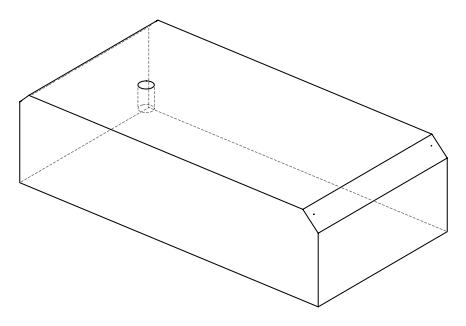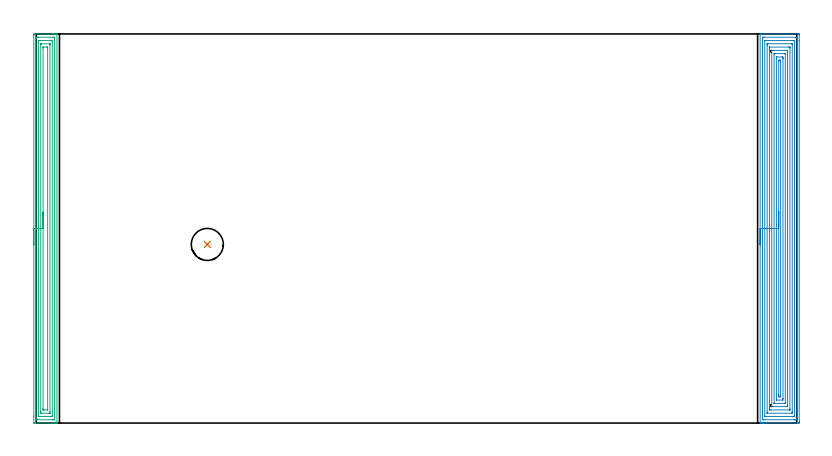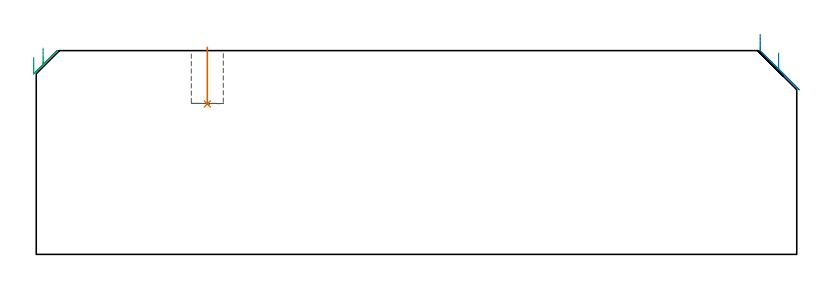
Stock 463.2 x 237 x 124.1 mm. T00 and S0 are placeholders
(PLAN: 3 operations, 1 tool changes, 27.3 min)
(1 INDEXABLE_INSERT_DRILL_BLIND_HOLE_FROM_SOLID | STEP1POCKET | NXT0302_010 | 0.14 min | 9619 mm3)
(2 AREA_MILL | FG_CHAMFER_SURFACE | UGT0205_001 | 17.37 min | 67118 mm3)
(3 AREA_MILL_1 | FG_CHAMFER_SURFACE_1 | UGT0205_001 | 9.8 min | 23561 mm3)
(TOOL NXT0302_010 | Index. Insert Drill 19.5mm [880-D1950L25-05] | D19.5 PA176 FL98 Z2)
(TOOL UGT0205_001 | Chamfer Mill 20 x 3 x 45 deg. | D20 FL50 Z2)
(OP 1 INDEXABLE_INSERT_DRILL_BLIND_HOLE_FROM_SOLID)
G17 G21 G94 G90
T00 M6
G54
G17 G0 G90 X104.2 Y108.8 S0 M3
G43 Z134.1 H1
G94 G81 G98 Z91.6 F250. R126.1
G80
M5
M2
(OP 2 AREA_MILL)
G17 G21 G94 G90
T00 M6
G54
G17 G0 G90 X440.9 Y108.5 S1061 M3
G43 Z134.1 H0
G94 G1 Y108.538 Z133.228 F250.
Y108.652 Z132.363
Y108.841 Z131.512
Y109.103 Z130.68
Y109.437 Z129.874
Y109.84 Z129.1
Y110.309 Z128.364
Y110.84 Z127.672
Y111.429 Z127.029
Y112.072 Z126.44
Y112.764 Z125.908
Y113.5 Z125.44
Y114.274 Z125.037
Y115.08 Z124.703
Y115.912 Z124.441
Y116.764 Z124.252
Y117.628 Z124.138
Y118.5 Z124.1
Y236.832
X440.901 Y236.994 Z124.089
X440.902 Y236.995
X441.234 Y237. Z123.765
X441.566 Z123.434
X442.227 Z122.768
X443.439 Z121.558
X443.989 Z121.005
X452.814 Z112.183
X464.254 Z100.743
X464.532 Y236.997 Z100.465
X464.692 Y236.99 Z100.306
X464.699 Y236.828 Z100.299
X464.7 Y236.386 Z100.3
Y232.709
Y1.055
X464.699 Y0.614 Z100.301
X464.695 Y0.167 Z100.303
X464.692 Y0.01 Z100.306
X464.254 Y0. Z100.743
X444.595 Z120.4
X443.989 Z121.005
X443.439 Z121.558
X443.108 Z121.888
X442.558 Z122.438
X442.227 Z122.768
X441.566 Z123.434
X441.235 Z123.764
X441.016 Y0.001 Z123.977
X440.902 Y0.005 Z124.089
X440.901 Y0.006
X440.9 Y0.168 Z124.1
Y118.5
X442.314 Z122.686
X442.315 Y234.511 Z122.685
X442.316 Y234.6 Z122.684
X442.325 Y234.99 Z122.675
X442.716 Y234.998 Z122.284
X443.108 Y234.999 Z121.892
X443.594 Y235. Z121.406
X462.492 Y234.999 Z102.508
X462.981 Y234.997 Z102.019
X463.189 Y234.99 Z101.811
X463.279 Y234.965 Z101.721
X463.284 Y234.689 Z101.716
X463.285 Y234.6 Z101.715
Y2.489
X463.284 Y2.4 Z101.716
X463.275 Y2.01 Z101.725
X462.884 Y2.002 Z102.116
X462.492 Y2.001 Z102.508
X462.006 Y2. Z102.994
X443.108 Y2.001 Z121.892
X442.619 Y2.003 Z122.381
X442.411 Y2.01 Z122.589
X442.321 Y2.035 Z122.679
X442.315 Y2.311 Z122.685
Y2.4
X442.314 Y118.5 Z122.686
X443.728 Z121.272
X443.729 Y232.814 Z121.271
X443.73 Y232.946 Z121.27
X443.733 Y232.977 Z121.267
X443.735 Y232.987 Z121.265
X443.745 Y232.99 Z121.255
X443.808 Y232.998 Z121.192
X443.989 Y232.999 Z121.011
X444.686 Y233. Z120.314
X461.611 Y232.999 Z103.389
X461.794 Y232.994 Z103.206
X461.846 Y232.99 Z103.154
X461.865 Y232.986 Z103.135
X461.867 Y232.971 Z103.133
X461.87 Y232.902 Z103.13
X461.871 Y232.814 Z103.129
Y232.549
Y4.186
X461.87 Y4.054 Z103.13
X461.867 Y4.023 Z103.133
X461.865 Y4.013 Z103.135
X461.855 Y4.01 Z103.145
X461.792 Y4.002 Z103.208
X461.611 Y4.001 Z103.389
X460.914 Y4. Z104.086
X443.989 Y4.001 Z121.011
X443.806 Y4.006 Z121.194
X443.754 Y4.01 Z121.246
X443.735 Y4.014 Z121.265
X443.733 Y4.029 Z121.267
X443.73 Y4.098 Z121.27
X443.729 Y4.186 Z121.271
X443.728 Y4.451 Z121.272
Y118.5
X445.143 Z119.857
Y230.134
X445.145 Y230.749 Z119.855
X445.148 Y230.956 Z119.852
X445.149 Y230.985 Z119.851
X445.166 Y230.99 Z119.834
X445.218 Y230.995 Z119.782
X445.324 Y230.998 Z119.676
X445.751 Y231. Z119.249
X460.279 Y230.999 Z104.721
X460.379 Y230.997 Z104.621
X460.429 Y230.993 Z104.571
X460.449 Y230.99 Z104.551
X460.45 Y230.977 Z104.55
X460.454 Y230.871 Z104.546
X460.457 Y230.411 Z104.543
Y6.866
X460.455 Y6.251 Z104.545
X460.452 Y6.044 Z104.548
X460.451 Y6.015 Z104.549
X460.434 Y6.01 Z104.566
X460.382 Y6.005 Z104.618
X460.276 Y6.002 Z104.724
X459.849 Y6. Z105.151
X445.321 Y6.001 Z119.679
X445.221 Y6.003 Z119.779
X445.171 Y6.007 Z119.829
X445.151 Y6.01 Z119.849
X445.149 Y6.023 Z119.851
X445.146 Y6.129 Z119.854
X445.143 Y6.589 Z119.857
Y118.5
X446.557 Z118.443
Y228.502
X446.559 Y228.655 Z118.441
X446.564 Y228.96 Z118.436
X446.568 Y228.992 Z118.432
X446.573 Y228.995 Z118.427
X446.592 Y228.998 Z118.408
X446.633 Y229. Z118.367
X446.871 Z118.129
X458.325 Z106.675
X458.967 Y228.997 Z106.033
X459.01 Y228.994 Z105.99
X459.028 Y228.991 Z105.972
X459.036 Y228.884 Z105.964
X459.041 Y228.578 Z105.959
X459.043 Y228.425 Z105.957
Y8.498
X459.041 Y8.345 Z105.959
X459.036 Y8.039 Z105.964
X459.032 Y8.008 Z105.968
X459.027 Y8.005 Z105.973
X459.008 Y8.002 Z105.992
X458.967 Y8. Z106.033
X458.729 Z106.271
X447.275 Z117.725
X446.633 Y8.003 Z118.367
X446.59 Y8.006 Z118.41
X446.572 Y8.009 Z118.428
X446.564 Y8.116 Z118.436
X446.559 Y8.422 Z118.441
X446.557 Y8.575 Z118.443
Y118.5
X447.971 Z117.029
X447.972 Y226.098 Z117.028
X447.974 Y226.562 Z117.026
X447.978 Y226.984 Z117.022
X448.395 Y226.993 Z116.605
X448.844 Y226.999 Z116.156
X456.774 Z108.226
X457.205 Y226.992 Z107.795
X457.622 Y226.982 Z107.378
X457.626 Y226.562 Z107.374
X457.628 Y226.133 Z107.372
Y10.902
X457.626 Y10.438 Z107.374
X457.622 Y10.016 Z107.378
X457.205 Y10.007 Z107.795
X456.756 Y10.001 Z108.244
X448.826 Z116.174
X448.395 Y10.008 Z116.605
X447.978 Y10.018 Z117.022
X447.974 Y10.438 Z117.026
X447.972 Y10.867 Z117.028
X447.971 Y118.5 Z117.029
X449.385 Z115.615
X449.386 Y224.776 Z115.614
X449.39 Y224.97 Z115.61
X449.391 Y224.986 Z115.609
X449.45 Y224.993 Z115.55
X449.567 Y224.998 Z115.433
X450.157 Y225. Z114.843
X456.172 Y224.999 Z108.828
X456.192 Y224.996 Z108.808
X456.208 Y224.99 Z108.792
X456.211 Y224.962 Z108.789
X456.214 Y224.888 Z108.786
Y12.224
X456.21 Y12.03 Z108.79
X456.209 Y12.014 Z108.791
X456.15 Y12.007 Z108.85
X456.033 Y12.002 Z108.967
X455.885 Y12. Z109.115
X455.664 Z109.336
X449.428 Y12.001 Z115.572
X449.408 Y12.004 Z115.592
X449.392 Y12.01 Z115.608
X449.389 Y12.038 Z115.611
X449.386 Y12.112 Z115.614
X449.385 Y118.5 Z115.615
X450.8 Z114.2
Y222.097
X450.801 Y222.337 Z114.199
X450.807 Y222.99 Z114.193
X451.028 Y223. Z113.972
X451.038 Z113.962
X454.552 Z110.448
X454.562 Z110.438
X454.793 Y222.99 Z110.207
X454.797 Y222.751 Z110.203
X454.8 Y222.097 Z110.2
Y221.855
Y14.903
X454.799 Y14.663 Z110.201
X454.793 Y14.01 Z110.207
X454.572 Y14. Z110.428
X454.562 Z110.438
X451.048 Z113.952
X451.038 Y14.001 Z113.962
X450.807 Y14.01 Z114.193
X450.803 Y14.249 Z114.197
X450.8 Y14.903 Z114.2
Y15.145
Y118.5
X452.214 Z112.786
X452.215 Y220.311 Z112.785
X452.218 Y220.9 Z112.782
X452.22 Y220.981 Z112.78
X452.29 Y220.99 Z112.71
X452.46 Y220.995 Z112.54
X452.8 Y220.999 Z112.2
X453.001 Y221. Z111.999
X453.217 Y220.998 Z111.783
X453.324 Y220.994 Z111.676
X453.373 Y220.99 Z111.627
X453.379 Y220.961 Z111.621
X453.384 Y220.612 Z111.616
X453.386 Y220.311 Z111.614
Y219.716
X453.385 Y16.69 Z111.615
X453.382 Y16.1 Z111.618
X453.38 Y16.019 Z111.62
X453.31 Y16.01 Z111.69
X453.14 Y16.005 Z111.86
X452.8 Y16.001 Z112.2
X452.599 Y16. Z112.401
X452.383 Y16.003 Z112.617
X452.276 Y16.006 Z112.724
X452.227 Y16.01 Z112.773
X452.221 Y16.039 Z112.779
X452.216 Y16.389 Z112.784
X452.214 Y16.69 Z112.786
Y17.284
Y118.5
Y119.372 Z112.824
Y120.237 Z112.938
Y121.088 Z113.127
Y121.92 Z113.389
Y122.726 Z113.723
Y123.5 Z114.126
Y124.236 Z114.595
Y124.928 Z115.126
Y125.571 Z115.715
Y126.16 Z116.358
Y126.692 Z117.05
Y127.16 Z117.786
Y127.563 Z118.56
Y127.897 Z119.366
Y128.159 Z120.198
Y128.348 Z121.05
Y128.462 Z121.915
Y128.5 Z122.786
G0 Z134.1
M5
M2
(OP 3 AREA_MILL_1)
G17 G21 G94 G90
T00 M6
G54
G17 G0 G90 X-1.5 Y108.5 S1061 M3
G43 Z134.1 H0
Z120.
G94 G1 Y108.538 Z119.128 F250.
Y108.652 Z118.264
Y108.841 Z117.412
Y109.103 Z116.58
Y109.437 Z115.774
Y109.84 Z115.
Y110.309 Z114.264
Y110.84 Z113.572
Y111.429 Z112.929
Y112.072 Z112.34
Y112.764 Z111.808
Y113.5 Z111.34
Y114.274 Z110.937
Y115.08 Z110.603
Y115.912 Z110.341
Y116.764 Z110.152
Y117.628 Z110.038
Y118.5 Z110.
Y235.942
X-1.499 Y236.386 Z110.001
X-1.495 Y236.83 Z110.003
X-1.492 Y236.99 Z110.006
X-1.057 Y236.995 Z110.441
X-0.451 Y237. Z111.047
X9.514 Z121.008
X10.064 Z121.561
X10.395 Z121.891
X10.945 Z122.441
X11.276 Z122.771
X11.937 Z123.436
X12.267 Z123.767
X12.599 Y236.995 Z124.089
X12.6 Y236.832 Z124.1
Y0.164
X12.605 Y0.01 Z124.095
X12.599 Y0.008 Z124.09
X12.267 Y0. Z123.766
X11.937 Z123.436
X11.276 Z122.771
X10.064 Z121.561
X9.514 Z121.008
X-1.273 Z110.225
X-1.333 Y0.001 Z110.164
X-1.492 Y0.01 Z110.006
X-1.499 Y0.17 Z109.999
X-1.5 Y4.298 Z110.
Y118.5
X-0.086 Z111.414
X-0.085 Y234.508 Z111.415
X-0.084 Y234.6 Z111.416
X-0.078 Y234.99 Z111.422
X0.313 Y234.998 Z111.813
X0.705 Y234.999 Z112.205
X1.191 Y235. Z112.691
X10.395 Y234.999 Z121.895
X10.884 Y234.997 Z122.384
X11.09 Y234.99 Z122.59
X11.179 Y234.964 Z122.679
X11.184 Y234.692 Z122.684
X11.185 Y234.6 Z122.685
X11.186 Y233.798 Z122.686
X11.185 Y2.492 Z122.685
X11.184 Y2.4 Z122.684
X11.177 Y2.01 Z122.677
X10.787 Y2.002 Z122.287
X10.395 Y2.001 Z121.895
X9.909 Y2. Z121.409
X0.705 Y2.001 Z112.205
X0.216 Y2.003 Z111.716
X0.01 Y2.01 Z111.51
X-0.079 Y2.036 Z111.421
X-0.084 Y2.308 Z111.416
X-0.085 Y2.4 Z111.415
X-0.086 Y3.202 Z111.414
Y118.5
X1.328 Z112.828
X1.329 Y232.181 Z112.829
X1.334 Y232.814 Z112.834
X1.335 Y232.942 Z112.835
X1.346 Y232.991 Z112.846
X1.406 Y232.996 Z112.906
X1.586 Y232.998 Z113.086
X2.283 Y233. Z113.783
X9.33 Z120.83
X9.514 Y232.998 Z121.014
X9.698 Y232.994 Z121.198
X9.749 Y232.99 Z121.249
X9.765 Y232.984 Z121.265
X9.767 Y232.969 Z121.267
X9.77 Y232.901 Z121.27
X9.771 Y232.814 Z121.271
Y232.553
Y4.819
X9.766 Y4.186 Z121.266
X9.764 Y4.058 Z121.264
X9.754 Y4.01 Z121.254
X9.694 Y4.004 Z121.194
X9.514 Y4.002 Z121.014
X8.817 Y4. Z120.317
X1.77 Z113.27
X1.586 Y4.002 Z113.086
X1.402 Y4.006 Z112.902
X1.351 Y4.01 Z112.851
X1.335 Y4.016 Z112.835
X1.333 Y4.031 Z112.833
X1.33 Y4.1 Z112.83
X1.329 Y4.186 Z112.829
Y4.448
X1.328 Y118.5 Z112.828
X2.743 Z114.243
Y230.134
X2.745 Y230.746 Z114.245
X2.748 Y230.952 Z114.248
X2.749 Y230.981 Z114.249
X2.763 Y230.99 Z114.263
X2.814 Y230.994 Z114.314
X2.921 Y230.997 Z114.421
X3.348 Y231. Z114.848
X8.182 Y230.999 Z119.682
X8.283 Y230.997 Z119.783
X8.332 Y230.993 Z119.832
X8.351 Y230.989 Z119.851
X8.352 Y230.974 Z119.852
X8.354 Y230.871 Z119.854
X8.357 Y230.414 Z119.857
Y230.134
Y6.866
X8.355 Y6.254 Z119.855
X8.352 Y6.049 Z119.852
X8.351 Y6.019 Z119.851
X8.337 Y6.01 Z119.837
X8.286 Y6.006 Z119.786
X8.179 Y6.003 Z119.679
X7.752 Y6. Z119.252
X2.918 Y6.001 Z114.418
X2.817 Y6.003 Z114.317
X2.768 Y6.007 Z114.268
X2.749 Y6.011 Z114.249
X2.748 Y6.026 Z114.248
X2.745 Y6.129 Z114.245
X2.743 Y6.586 Z114.243
Y6.866
Y118.5
X4.157 Z115.657
Y228.494
X4.158 Y228.64 Z115.658
X4.163 Y228.931 Z115.663
X4.165 Y228.993 Z115.665
X4.17 Y228.995 Z115.67
X4.189 Y228.998 Z115.689
X4.229 Y229. Z115.729
X4.467 Z115.967
X6.229 Z117.729
X6.871 Y228.997 Z118.371
X6.914 Y228.994 Z118.414
X6.931 Y228.991 Z118.431
X6.936 Y228.857 Z118.436
X6.941 Y228.566 Z118.441
X6.943 Y228.421 Z118.443
Y8.506
X6.942 Y8.361 Z118.442
X6.937 Y8.07 Z118.437
X6.935 Y8.007 Z118.435
X6.93 Y8.005 Z118.43
X6.911 Y8.002 Z118.411
X6.871 Y8. Z118.371
X6.633 Z118.133
X4.871 Z116.371
X4.229 Y8.003 Z115.729
X4.186 Y8.006 Z115.686
X4.169 Y8.009 Z115.669
X4.164 Y8.143 Z115.664
X4.159 Y8.434 Z115.659
X4.157 Y8.579 Z115.657
Y118.5
Y119.372 Z115.695
Y120.237 Z115.809
Y121.088 Z115.998
Y121.92 Z116.26
Y122.726 Z116.594
Y123.5 Z116.997
Y124.236 Z117.465
Y124.928 Z117.996
Y125.571 Z118.586
Y126.16 Z119.229
Y126.692 Z119.921
Y127.16 Z120.657
Y127.563 Z121.431
Y127.897 Z122.237
Y128.159 Z123.069
Y128.348 Z123.92
Y128.462 Z124.785
Y128.5 Z125.657
G0 Z134.1
M5
M2
